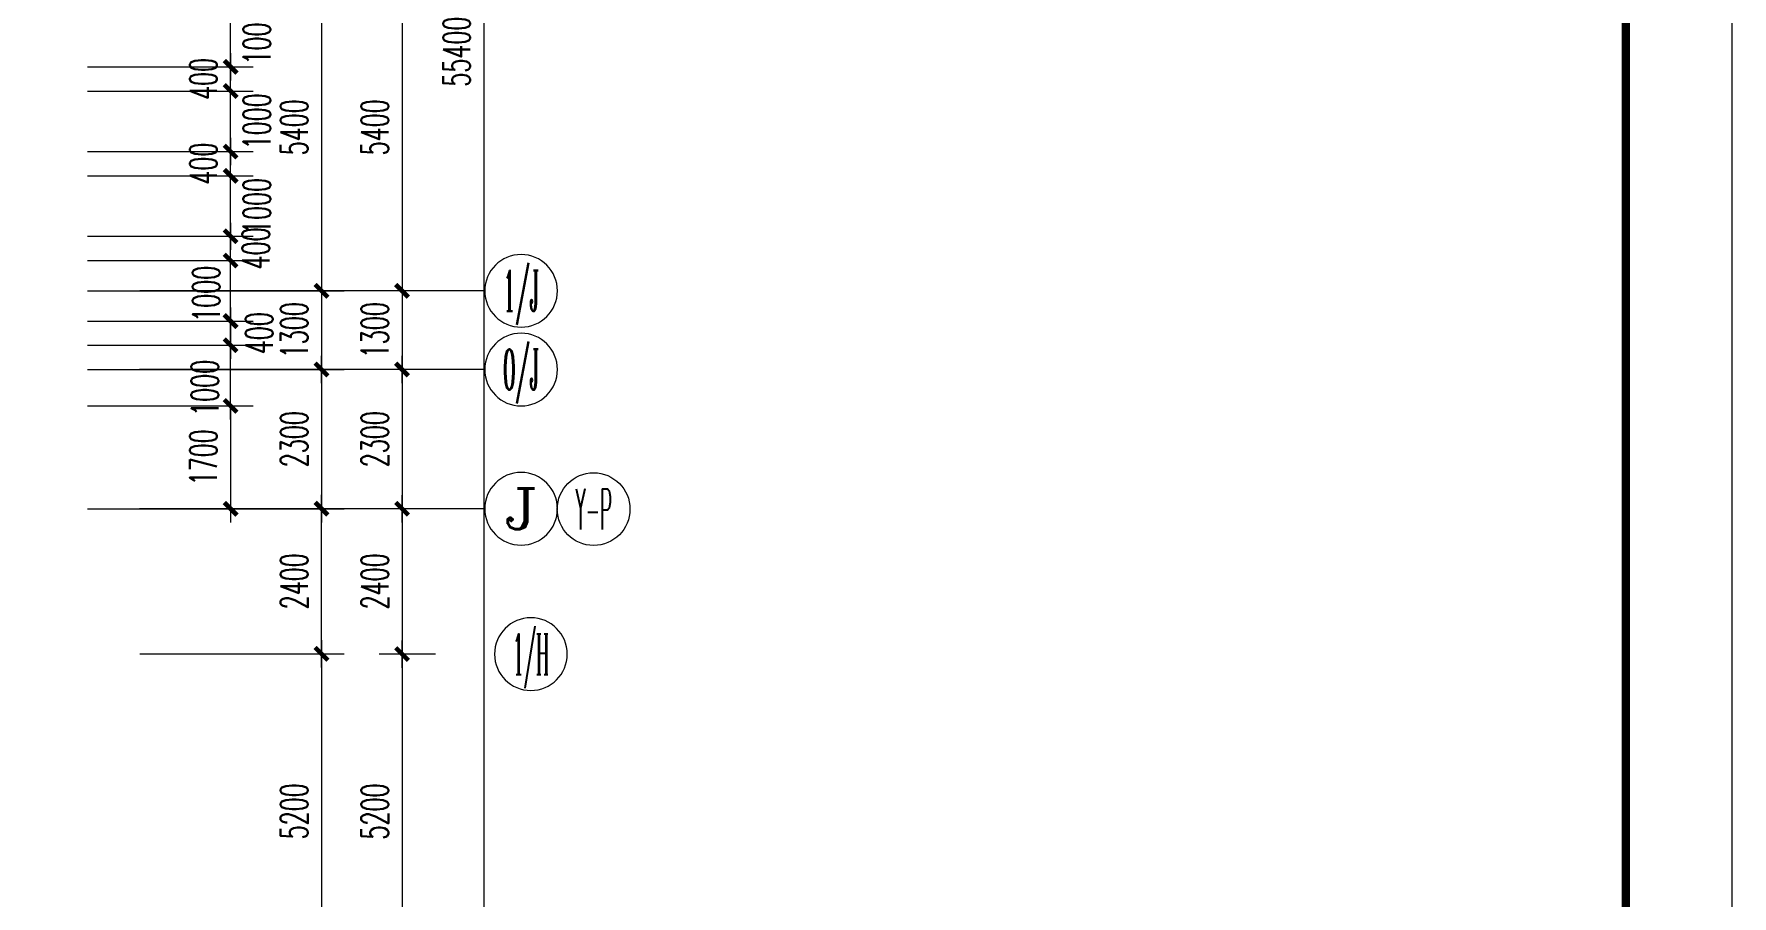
# Model space of a CAD drawing. Extents: x 1575758 to 1999219, y -897052 to -636879.
# Drawn here: x 1684444 to 1712478, y -694985 to -680746 of the extents above; entities that cross this region are included whole.
import ezdxf
from ezdxf.enums import TextEntityAlignment as Align

# ---------------------------------------------------------------- set-up
doc = ezdxf.new("R2010")
doc.units = 0
doc.header["$LTSCALE"] = 1500
doc.header["$MEASUREMENT"] = 0
doc.layers.get('0').update_dxf_attribs({"linetype": 'CONTINUOUS', "lineweight": 5})
doc.layers.get('DEFPOINTS').update_dxf_attribs({"linetype": 'CONTINUOUS', "lineweight": 5})
for name, color, linetype, lineweight in [('AXIS', 7, 'CONTINUOUS', 5), ('AXIS_TEXT', 7, 'CONTINUOUS', 5), ('PUB_DIM', 7, 'CONTINUOUS', 5)]:
    doc.layers.add(name, color=color, linetype=linetype, lineweight=lineweight)
doc.styles.add('COMPLEX', font='COMPLEX')
doc.styles.add('DIM_FONT', font='romans.shx', dxfattribs={"width": 0.6})
doc.dimstyles.new('NORMAL', dxfattribs={"dimscale": 1.5, "dimtxt": 300, "dimasz": 1, "dimexe": 250, "dimexo": 300, "dimgap": 150, "dimtad": 1, "dimdec": 0, "dimdsep": 46, "dimtxsty": 'DIM_FONT', "dimblk1": '_DIMX', "dimblk2": '_DIMX', "dimsah": 1, "dimcen": 2.5, "dimdle": 0.3, "dimclrd": 256, "dimclre": 256, "dimclrt": 256, "dimadec": 0, "dimazin": 0, "dimtfac": 1, "dimtdec": 0, "dimtix": 1, "dimtmove": 2, "dimatfit": 3, "dimldrblk": '_DIMX', "dimfxl": 1, "dimtvp": 1, "dimtolj": 1, "dimtzin": 0, "dimlwd": -1, "dimlwe": -1, "dimarcsym": 0})

# ---------------------------------------------------------------- blocks, each defined once
blk = doc.blocks.new('_DIMX')
blk.add_line((-150, 0), (150, 0))
at = {"const_width": 50}
blk.add_lwpolyline([(-70, -70), (70, 70)], dxfattribs=at)
blk = doc.blocks.new('*D376')
at = {"layer": 'DEFPOINTS', "color": 0, "lineweight": 5}
for p in [(1684881, -679589), (1684881, -684989), (1689191, -684989)]:
    blk.add_point(p, dxfattribs=at)
at = {"layer": 'PUB_DIM'}
for p, q in [((1685331, -679589), (1689566, -679589)), ((1689191, -679591), (1689191, -684988)), ((1685331, -684989), (1689566, -684989))]:
    blk.add_line(p, q, dxfattribs=at)
at = {"layer": 'PUB_DIM', "xscale": 1.5, "yscale": 1.5, "zscale": 1.5}
for p, rotation in [((1689191, -679589), 90), ((1689191, -684989), 270)]:
    blk.add_blockref('_DIMX', p, dxfattribs=dict(at, rotation=rotation))
at = {"layer": 'PUB_DIM', "insert": (1688741, -682289), "char_height": 450, "attachment_point": 5, "rotation": 90, "style": 'DIM_FONT'}
blk.add_mtext('\\A1;5400', dxfattribs=at)
blk = doc.blocks.new('*D497')
at = {"layer": 'DEFPOINTS', "color": 0, "lineweight": 5}
for p in [(1684881, -685489), (1687691, -685489), (1684881, -685889)]:
    blk.add_point(p, dxfattribs=at)
at = {"layer": 'PUB_DIM'}
for p, q in [((1685331, -685489), (1688066, -685489)), ((1687691, -685488), (1687691, -685486)), ((1687691, -685889), (1687691, -685489)), ((1685331, -685889), (1688066, -685889)), ((1687691, -685891), (1687691, -685892))]:
    blk.add_line(p, q, dxfattribs=at)
at = {"layer": 'PUB_DIM', "xscale": 1.5, "yscale": 1.5, "zscale": 1.5}
for p, rotation in [((1687691, -685489), 270), ((1687691, -685889), 90)]:
    blk.add_blockref('_DIMX', p, dxfattribs=dict(at, rotation=rotation))
at = {"layer": 'PUB_DIM', "insert": (1688163, -685689), "char_height": 450, "attachment_point": 5, "rotation": 90, "style": 'DIM_FONT'}
blk.add_mtext('\\A1;400', dxfattribs=at)
blk = doc.blocks.new('*D498')
at = {"layer": 'DEFPOINTS', "color": 0, "lineweight": 5}
for p in [(1684881, -684489), (1687691, -684489), (1684881, -685489)]:
    blk.add_point(p, dxfattribs=at)
at = {"layer": 'PUB_DIM'}
for p, q in [((1685331, -684489), (1688066, -684489)), ((1687691, -685488), (1687691, -684491)), ((1685331, -685489), (1688066, -685489))]:
    blk.add_line(p, q, dxfattribs=at)
at = {"layer": 'PUB_DIM', "xscale": 1.5, "yscale": 1.5, "zscale": 1.5}
for p, rotation in [((1687691, -684489), 90), ((1687691, -685489), 270)]:
    blk.add_blockref('_DIMX', p, dxfattribs=dict(at, rotation=rotation))
at = {"layer": 'PUB_DIM', "insert": (1687288, -685039), "char_height": 450, "attachment_point": 5, "rotation": 90, "style": 'DIM_FONT'}
blk.add_mtext('\\A1;1000', dxfattribs=at)
blk = doc.blocks.new('*D499')
at = {"layer": 'DEFPOINTS', "color": 0, "lineweight": 5}
for p in [(1684881, -684089), (1687691, -684089), (1684881, -684489)]:
    blk.add_point(p, dxfattribs=at)
at = {"layer": 'PUB_DIM'}
for p, q in [((1685331, -684089), (1688066, -684089)), ((1687691, -684088), (1687691, -684086)), ((1687691, -684489), (1687691, -684089)), ((1685331, -684489), (1688066, -684489)), ((1687691, -684491), (1687691, -684492))]:
    blk.add_line(p, q, dxfattribs=at)
at = {"layer": 'PUB_DIM', "xscale": 1.5, "yscale": 1.5, "zscale": 1.5}
for p, rotation in [((1687691, -684089), 270), ((1687691, -684489), 90)]:
    blk.add_blockref('_DIMX', p, dxfattribs=dict(at, rotation=rotation))
at = {"layer": 'PUB_DIM', "insert": (1688109, -684289), "char_height": 450, "attachment_point": 5, "rotation": 90, "style": 'DIM_FONT'}
blk.add_mtext('\\A1;400', dxfattribs=at)
blk = doc.blocks.new('*D500')
at = {"layer": 'DEFPOINTS', "color": 0, "lineweight": 5}
for p in [(1684881, -682689), (1687691, -682689), (1684881, -683089)]:
    blk.add_point(p, dxfattribs=at)
at = {"layer": 'PUB_DIM'}
for p, q in [((1685331, -682689), (1688066, -682689)), ((1687691, -682688), (1687691, -682686)), ((1687691, -683089), (1687691, -682689)), ((1685331, -683089), (1688066, -683089)), ((1687691, -683091), (1687691, -683092))]:
    blk.add_line(p, q, dxfattribs=at)
at = {"layer": 'PUB_DIM', "xscale": 1.5, "yscale": 1.5, "zscale": 1.5}
for p, rotation in [((1687691, -682689), 270), ((1687691, -683089), 90)]:
    blk.add_blockref('_DIMX', p, dxfattribs=dict(at, rotation=rotation))
at = {"layer": 'PUB_DIM', "insert": (1687241, -682889), "char_height": 450, "attachment_point": 5, "rotation": 90, "style": 'DIM_FONT'}
blk.add_mtext('\\A1;400', dxfattribs=at)
blk = doc.blocks.new('*D501')
at = {"layer": 'DEFPOINTS', "color": 0, "lineweight": 5}
for p in [(1684881, -681289), (1687691, -681289), (1684881, -681689)]:
    blk.add_point(p, dxfattribs=at)
at = {"layer": 'PUB_DIM'}
for p, q in [((1685331, -681289), (1688066, -681289)), ((1687691, -681288), (1687691, -681286)), ((1687691, -681689), (1687691, -681289)), ((1685331, -681689), (1688066, -681689)), ((1687691, -681691), (1687691, -681692))]:
    blk.add_line(p, q, dxfattribs=at)
at = {"layer": 'PUB_DIM', "xscale": 1.5, "yscale": 1.5, "zscale": 1.5}
for p, rotation in [((1687691, -681289), 270), ((1687691, -681689), 90)]:
    blk.add_blockref('_DIMX', p, dxfattribs=dict(at, rotation=rotation))
at = {"layer": 'PUB_DIM', "insert": (1687241, -681489), "char_height": 450, "attachment_point": 5, "rotation": 90, "style": 'DIM_FONT'}
blk.add_mtext('\\A1;400', dxfattribs=at)
blk = doc.blocks.new('*D524')
at = {"layer": 'DEFPOINTS', "color": 0, "lineweight": 5}
for p in [(1684881, -686889), (1684881, -688589), (1687691, -688589)]:
    blk.add_point(p, dxfattribs=at)
at = {"layer": 'PUB_DIM'}
for p, q in [((1685331, -686889), (1688066, -686889)), ((1687691, -686891), (1687691, -688588)), ((1685331, -688589), (1688066, -688589))]:
    blk.add_line(p, q, dxfattribs=at)
at = {"layer": 'PUB_DIM', "xscale": 1.5, "yscale": 1.5, "zscale": 1.5}
for p, rotation in [((1687691, -686889), 90), ((1687691, -688589), 270)]:
    blk.add_blockref('_DIMX', p, dxfattribs=dict(at, rotation=rotation))
at = {"layer": 'PUB_DIM', "insert": (1687241, -687739), "char_height": 450, "attachment_point": 5, "rotation": 90, "style": 'DIM_FONT'}
blk.add_mtext('\\A1;1700', dxfattribs=at)
blk = doc.blocks.new('_AXISO')
blk.add_circle((0, 0), 0.5)
at = {"layer": 'AXIS_TEXT', "style": 'COMPLEX', "width": 1.041667}
blk.add_attdef('A', text='', height=0.56, dxfattribs=at).set_placement((-0.25, -0.28), (0.25, -0.28), align=Align.FIT)
blk = doc.blocks.new('*D531')
at = {"layer": 'DEFPOINTS', "color": 0, "lineweight": 5}
for p in [(1686191, -690986), (1686191, -696186), (1689191, -696186)]:
    blk.add_point(p, dxfattribs=at)
at = {"layer": 'PUB_DIM'}
for p, q in [((1686641, -690986), (1689566, -690986)), ((1689191, -690988), (1689191, -696185)), ((1686641, -696186), (1689566, -696186))]:
    blk.add_line(p, q, dxfattribs=at)
at = {"layer": 'PUB_DIM', "xscale": 1.5, "yscale": 1.5, "zscale": 1.5}
for p, rotation in [((1689191, -690986), 90), ((1689191, -696186), 270)]:
    blk.add_blockref('_DIMX', p, dxfattribs=dict(at, rotation=rotation))
at = {"layer": 'PUB_DIM', "insert": (1688741, -693586), "char_height": 450, "attachment_point": 5, "rotation": 90, "style": 'DIM_FONT'}
blk.add_mtext('\\A1;5200', dxfattribs=at)
blk = doc.blocks.new('*D538')
at = {"layer": 'DEFPOINTS', "color": 0, "lineweight": 5}
for p in [(1688423, -653339), (1688423, -708739), (1691873, -708739)]:
    blk.add_point(p, dxfattribs=at)
at = {"layer": 'PUB_DIM'}
for p, q in [((1688873, -653339), (1692248, -653339)), ((1691873, -653341), (1691873, -708738)), ((1688873, -708739), (1692248, -708739))]:
    blk.add_line(p, q, dxfattribs=at)
at = {"layer": 'PUB_DIM', "xscale": 1.5, "yscale": 1.5, "zscale": 1.5}
for p, rotation in [((1691873, -653339), 90), ((1691873, -708739), 270)]:
    blk.add_blockref('_DIMX', p, dxfattribs=dict(at, rotation=rotation))
at = {"layer": 'PUB_DIM', "insert": (1691423, -681039), "char_height": 450, "attachment_point": 5, "rotation": 90, "style": 'DIM_FONT'}
blk.add_mtext('\\A1;55400', dxfattribs=at)
blk = doc.blocks.new('*D634')
at = {"layer": 'DEFPOINTS', "color": 0, "lineweight": 5}
for p in [(1685741, -688586), (1689191, -688586), (1685741, -690986)]:
    blk.add_point(p, dxfattribs=at)
at = {"layer": 'PUB_DIM'}
for p, q in [((1686191, -688586), (1689566, -688586)), ((1689191, -690985), (1689191, -688588)), ((1686191, -690986), (1689566, -690986))]:
    blk.add_line(p, q, dxfattribs=at)
at = {"layer": 'PUB_DIM', "xscale": 1.5, "yscale": 1.5, "zscale": 1.5}
for p, rotation in [((1689191, -688586), 90), ((1689191, -690986), 270)]:
    blk.add_blockref('_DIMX', p, dxfattribs=dict(at, rotation=rotation))
at = {"layer": 'PUB_DIM', "insert": (1688741, -689786), "char_height": 450, "attachment_point": 5, "rotation": 90, "style": 'DIM_FONT'}
blk.add_mtext('\\A1;2400', dxfattribs=at)
blk = doc.blocks.new('*D680')
at = {"layer": 'DEFPOINTS', "color": 0, "lineweight": 5}
for p in [(1684881, -685889), (1687691, -685889), (1684881, -686889)]:
    blk.add_point(p, dxfattribs=at)
at = {"layer": 'PUB_DIM'}
for p, q in [((1685331, -685889), (1688066, -685889)), ((1687691, -685888), (1687691, -685886)), ((1687691, -686889), (1687691, -685889)), ((1685331, -686889), (1688066, -686889)), ((1687691, -686891), (1687691, -686892))]:
    blk.add_line(p, q, dxfattribs=at)
at = {"layer": 'PUB_DIM', "xscale": 1.5, "yscale": 1.5, "zscale": 1.5}
for p, rotation in [((1687691, -685889), 270), ((1687691, -686889), 90)]:
    blk.add_blockref('_DIMX', p, dxfattribs=dict(at, rotation=rotation))
at = {"layer": 'PUB_DIM', "insert": (1687265, -686592), "char_height": 450, "attachment_point": 5, "rotation": 90, "style": 'DIM_FONT'}
blk.add_mtext('\\A1;1000', dxfattribs=at)
blk = doc.blocks.new('*D1647')
at = {"layer": 'DEFPOINTS', "color": 0, "lineweight": 5}
for p in [(1684881, -680289), (1687691, -680289), (1684881, -681289)]:
    blk.add_point(p, dxfattribs=at)
at = {"layer": 'PUB_DIM'}
for p, q in [((1685331, -680289), (1688066, -680289)), ((1687691, -681288), (1687691, -680291)), ((1685331, -681289), (1688066, -681289))]:
    blk.add_line(p, q, dxfattribs=at)
at = {"layer": 'PUB_DIM', "xscale": 1.5, "yscale": 1.5, "zscale": 1.5}
for p, rotation in [((1687691, -680289), 90), ((1687691, -681289), 270)]:
    blk.add_blockref('_DIMX', p, dxfattribs=dict(at, rotation=rotation))
at = {"layer": 'PUB_DIM', "insert": (1688123, -680789), "char_height": 450, "attachment_point": 5, "rotation": 90, "style": 'DIM_FONT'}
blk.add_mtext('\\A1;1000', dxfattribs=at)
blk = doc.blocks.new('*D1648')
at = {"layer": 'DEFPOINTS', "color": 0, "lineweight": 5}
for p in [(1684881, -681689), (1687691, -681689), (1684881, -682689)]:
    blk.add_point(p, dxfattribs=at)
at = {"layer": 'PUB_DIM'}
for p, q in [((1685331, -681689), (1688066, -681689)), ((1687691, -682688), (1687691, -681691)), ((1685331, -682689), (1688066, -682689))]:
    blk.add_line(p, q, dxfattribs=at)
at = {"layer": 'PUB_DIM', "xscale": 1.5, "yscale": 1.5, "zscale": 1.5}
for p, rotation in [((1687691, -681689), 90), ((1687691, -682689), 270)]:
    blk.add_blockref('_DIMX', p, dxfattribs=dict(at, rotation=rotation))
at = {"layer": 'PUB_DIM', "insert": (1688123, -682189), "char_height": 450, "attachment_point": 5, "rotation": 90, "style": 'DIM_FONT'}
blk.add_mtext('\\A1;1000', dxfattribs=at)
blk = doc.blocks.new('*D1649')
at = {"layer": 'DEFPOINTS', "color": 0, "lineweight": 5}
for p in [(1684881, -683089), (1687691, -683089), (1684881, -684089)]:
    blk.add_point(p, dxfattribs=at)
at = {"layer": 'PUB_DIM'}
for p, q in [((1685331, -683089), (1688066, -683089)), ((1687691, -684088), (1687691, -683091)), ((1685331, -684089), (1688066, -684089))]:
    blk.add_line(p, q, dxfattribs=at)
at = {"layer": 'PUB_DIM', "xscale": 1.5, "yscale": 1.5, "zscale": 1.5}
for p, rotation in [((1687691, -683089), 90), ((1687691, -684089), 270)]:
    blk.add_blockref('_DIMX', p, dxfattribs=dict(at, rotation=rotation))
at = {"layer": 'PUB_DIM', "insert": (1688123, -683589), "char_height": 450, "attachment_point": 5, "rotation": 90, "style": 'DIM_FONT'}
blk.add_mtext('\\A1;1000', dxfattribs=at)
blk = doc.blocks.new('*D1783')
at = {"layer": 'DEFPOINTS', "color": 0, "lineweight": 5}
for p in [(1684881, -684989), (1684881, -686289), (1689191, -686289)]:
    blk.add_point(p, dxfattribs=at)
at = {"layer": 'PUB_DIM'}
for p, q in [((1685331, -684989), (1689566, -684989)), ((1689191, -684988), (1689191, -684986)), ((1689191, -684989), (1689191, -686289)), ((1685331, -686289), (1689566, -686289)), ((1689191, -686291), (1689191, -686292))]:
    blk.add_line(p, q, dxfattribs=at)
at = {"layer": 'PUB_DIM', "xscale": 1.5, "yscale": 1.5, "zscale": 1.5}
for p, rotation in [((1689191, -684989), 270), ((1689191, -686289), 90)]:
    blk.add_blockref('_DIMX', p, dxfattribs=dict(at, rotation=rotation))
at = {"layer": 'PUB_DIM', "insert": (1688741, -685639), "char_height": 450, "attachment_point": 5, "rotation": 90, "style": 'DIM_FONT'}
blk.add_mtext('\\A1;1300', dxfattribs=at)
blk = doc.blocks.new('*D1784')
at = {"layer": 'DEFPOINTS', "color": 0, "lineweight": 5}
for p in [(1684881, -686289), (1684881, -688589), (1689191, -688589)]:
    blk.add_point(p, dxfattribs=at)
at = {"layer": 'PUB_DIM'}
for p, q in [((1685331, -686289), (1689566, -686289)), ((1689191, -686291), (1689191, -688588)), ((1685331, -688589), (1689566, -688589))]:
    blk.add_line(p, q, dxfattribs=at)
at = {"layer": 'PUB_DIM', "xscale": 1.5, "yscale": 1.5, "zscale": 1.5}
for p, rotation in [((1689191, -686289), 90), ((1689191, -688589), 270)]:
    blk.add_blockref('_DIMX', p, dxfattribs=dict(at, rotation=rotation))
at = {"layer": 'PUB_DIM', "insert": (1688741, -687439), "char_height": 450, "attachment_point": 5, "rotation": 90, "style": 'DIM_FONT'}
blk.add_mtext('\\A1;2300', dxfattribs=at)
blk = doc.blocks.new('*D1795')
at = {"layer": 'DEFPOINTS', "color": 0, "lineweight": 5}
for p in [(1691521, -679589), (1690521, -684989), (1691521, -684989)]:
    blk.add_point(p, dxfattribs=at)
at = {"layer": 'PUB_DIM'}
for p, q in [((1691071, -679589), (1690146, -679589)), ((1690521, -679591), (1690521, -684988)), ((1691071, -684989), (1690146, -684989))]:
    blk.add_line(p, q, dxfattribs=at)
at = {"layer": 'PUB_DIM', "xscale": 1.5, "yscale": 1.5, "zscale": 1.5}
for p, rotation in [((1690521, -679589), 90), ((1690521, -684989), 270)]:
    blk.add_blockref('_DIMX', p, dxfattribs=dict(at, rotation=rotation))
at = {"layer": 'PUB_DIM', "insert": (1690071, -682289), "char_height": 450, "attachment_point": 5, "rotation": 90, "style": 'DIM_FONT'}
blk.add_mtext('\\A1;5400', dxfattribs=at)
blk = doc.blocks.new('*D1796')
at = {"layer": 'DEFPOINTS', "color": 0, "lineweight": 5}
for p in [(1691521, -684989), (1690521, -686289), (1691521, -686289)]:
    blk.add_point(p, dxfattribs=at)
at = {"layer": 'PUB_DIM'}
for p, q in [((1691071, -684989), (1690146, -684989)), ((1690521, -684988), (1690521, -684986)), ((1690521, -684989), (1690521, -686289)), ((1691071, -686289), (1690146, -686289)), ((1690521, -686291), (1690521, -686292))]:
    blk.add_line(p, q, dxfattribs=at)
at = {"layer": 'PUB_DIM', "xscale": 1.5, "yscale": 1.5, "zscale": 1.5}
for p, rotation in [((1690521, -684989), 270), ((1690521, -686289), 90)]:
    blk.add_blockref('_DIMX', p, dxfattribs=dict(at, rotation=rotation))
at = {"layer": 'PUB_DIM', "insert": (1690071, -685639), "char_height": 450, "attachment_point": 5, "rotation": 90, "style": 'DIM_FONT'}
blk.add_mtext('\\A1;1300', dxfattribs=at)
blk = doc.blocks.new('*D1797')
at = {"layer": 'DEFPOINTS', "color": 0, "lineweight": 5}
for p in [(1691521, -686289), (1690521, -688589), (1691521, -688589)]:
    blk.add_point(p, dxfattribs=at)
at = {"layer": 'PUB_DIM'}
for p, q in [((1691071, -686289), (1690146, -686289)), ((1690521, -686291), (1690521, -688588)), ((1691071, -688589), (1690146, -688589))]:
    blk.add_line(p, q, dxfattribs=at)
at = {"layer": 'PUB_DIM', "xscale": 1.5, "yscale": 1.5, "zscale": 1.5}
for p, rotation in [((1690521, -686289), 90), ((1690521, -688589), 270)]:
    blk.add_blockref('_DIMX', p, dxfattribs=dict(at, rotation=rotation))
at = {"layer": 'PUB_DIM', "insert": (1690071, -687439), "char_height": 450, "attachment_point": 5, "rotation": 90, "style": 'DIM_FONT'}
blk.add_mtext('\\A1;2300', dxfattribs=at)
blk = doc.blocks.new('*D1798')
at = {"layer": 'DEFPOINTS', "color": 0, "lineweight": 5}
for p in [(1691521, -688589), (1690521, -690989), (1691521, -690989)]:
    blk.add_point(p, dxfattribs=at)
at = {"layer": 'PUB_DIM'}
for p, q in [((1691071, -688589), (1690146, -688589)), ((1690521, -688591), (1690521, -690988)), ((1691071, -690989), (1690146, -690989))]:
    blk.add_line(p, q, dxfattribs=at)
at = {"layer": 'PUB_DIM', "xscale": 1.5, "yscale": 1.5, "zscale": 1.5}
for p, rotation in [((1690521, -688589), 90), ((1690521, -690989), 270)]:
    blk.add_blockref('_DIMX', p, dxfattribs=dict(at, rotation=rotation))
at = {"layer": 'PUB_DIM', "insert": (1690071, -689789), "char_height": 450, "attachment_point": 5, "rotation": 90, "style": 'DIM_FONT'}
blk.add_mtext('\\A1;2400', dxfattribs=at)
blk = doc.blocks.new('*D1799')
at = {"layer": 'DEFPOINTS', "color": 0, "lineweight": 5}
for p in [(1691521, -690989), (1690521, -696189), (1691521, -696189)]:
    blk.add_point(p, dxfattribs=at)
at = {"layer": 'PUB_DIM'}
for p, q in [((1691071, -690989), (1690146, -690989)), ((1690521, -690991), (1690521, -696188)), ((1691071, -696189), (1690146, -696189))]:
    blk.add_line(p, q, dxfattribs=at)
at = {"layer": 'PUB_DIM', "xscale": 1.5, "yscale": 1.5, "zscale": 1.5}
for p, rotation in [((1690521, -690989), 90), ((1690521, -696189), 270)]:
    blk.add_blockref('_DIMX', p, dxfattribs=dict(at, rotation=rotation))
at = {"layer": 'PUB_DIM', "insert": (1690071, -693589), "char_height": 450, "attachment_point": 5, "rotation": 90, "style": 'DIM_FONT'}
blk.add_mtext('\\A1;5200', dxfattribs=at)

msp = doc.modelspace()

# ---------------------------------------------------------------- linework, layer by layer
at = {"layer": 'AXIS', "color": 250}
msp.add_lwpolyline([(1575758, -639932.6), (1575758, -741246), (1712478.5, -741246), (1712478.5, -639932.6)], close=True, dxfattribs=at)
at = {"layer": 'AXIS', "color": 0, "const_width": 140.2}
msp.add_lwpolyline([(1577510.8, -641685.4), (1577510.8, -739493.2), (1710725.7, -739493.2), (1710725.7, -641685.4)], close=True, dxfattribs=at)
at = {"layer": 'PUB_DIM'}
for p, q in [((1691891.6, -684989.3), (1686191.6, -684989.3)), ((1691886.9, -686289.3), (1686186.9, -686289.3)), ((1691886.9, -688589.3), (1686186.9, -688589.3))]:
    msp.add_line(p, q, dxfattribs=at)

# ---------------------------------------------------------------- block references
ref = msp.add_blockref('_AXISO', (1692486.9, -684989.3), dxfattribs=dict(at, xscale=-1200, yscale=1200, zscale=1200))
ref.add_attrib('A', '1/J', dxfattribs={"layer": 'AXIS_TEXT', "height": 672, "style": 'COMPLEX', "width": 0.390625}).set_placement((1692186.9, -685325.3), (1692786.9, -685325.3), align=Align.FIT)
ref = msp.add_blockref('_AXISO', (1692486.9, -686289.3), dxfattribs=dict(at, xscale=-1200, yscale=1200, zscale=1200))
ref.add_attrib('A', '0/J', dxfattribs={"layer": 'AXIS_TEXT', "height": 672, "style": 'COMPLEX', "width": 0.353774}).set_placement((1692186.9, -686625.3), (1692786.9, -686625.3), align=Align.FIT)
ref = msp.add_blockref('_AXISO', (1692486.9, -688589.3), dxfattribs=dict(at, xscale=-1200, yscale=1200, zscale=1200))
ref.add_attrib('A', 'J', dxfattribs={"layer": 'AXIS_TEXT', "height": 672, "style": 'COMPLEX', "width": 1.704545}).set_placement((1692186.9, -688925.3), (1692786.9, -688925.3), align=Align.FIT)
ref = msp.add_blockref('_AXISO', (1693684.5, -688594.8), dxfattribs=dict(at, xscale=1200, yscale=1200, zscale=1200))
ref.add_attrib('A', 'Y-P', dxfattribs={"layer": 'AXIS_TEXT', "height": 672, "style": 'COMPLEX', "width": 0.292969}).set_placement((1693384.5, -688930.8), (1693984.5, -688930.8), align=Align.FIT)
ref = msp.add_blockref('_AXISO', (1692649, -690989.3), dxfattribs=dict(at, xscale=-1200, yscale=1200, zscale=1200))
ref.add_attrib('A', '1/H', dxfattribs={"layer": 'AXIS_TEXT', "height": 672, "style": 'COMPLEX', "width": 0.328947}).set_placement((1692349, -691325.3), (1692949, -691325.3), align=Align.FIT)

# ---------------------------------------------------------------- dimensions: what is measured, and where the dimension line sits
for base, p1, p2, angle, picture, middle in [((1691873.1, -708739.3), (1688423.1, -653339.3), (1688423.1, -708739.3), 90, '*D538', (1691423.1, -681039.3)), ((1689191.2, -684989.3), (1684881.1, -679589.3), (1684881.1, -684989.3), 270, '*D376', (1688741.2, -682289.3)), ((1689191.2, -686289.3), (1684881.1, -684989.3), (1684881.1, -686289.3), 270, '*D1783', (1688741.2, -685639.3)), ((1689191.2, -688589.3), (1684881.1, -686289.3), (1684881.1, -688589.3), 270, '*D1784', (1688741.2, -687439.3)), ((1689191.2, -688586.3), (1685741.2, -690986.2), (1685741.2, -688586.3), 270, '*D634', (1688741.2, -689786.3)), ((1689191.2, -696186.2), (1686191.2, -690986.2), (1686191.2, -696186.2), 270, '*D531', (1688741.2, -693586.2))]:
    dim = msp.add_linear_dim(base=base, p1=p1, p2=p2, angle=angle, dimstyle='NORMAL', dxfattribs=at)
    dim.commit()
    dim.dimension.update_dxf_attribs({"geometry": picture, "text_midpoint": middle})
for p1, p2, distance, picture, middle in [((1691521.4, -679589.3), (1691521.4, -684989.3), -1000, '*D1795', (1690071.4, -682289.3)), ((1684881.1, -681689.3), (1684881.1, -681289.3), -2810.1, '*D501', (1687241.2, -681489.3)), ((1684881.1, -683089.3), (1684881.1, -682689.3), -2810.1, '*D500', (1687241.2, -682889.3)), ((1691521.4, -684989.3), (1691521.4, -686289.3), -1000, '*D1796', (1690071.4, -685639.3)), ((1691521.4, -686289.3), (1691521.4, -688589.3), -1000, '*D1797', (1690071.4, -687439.3)), ((1684881.1, -686889.3), (1684881.1, -688589.3), 2810.1, '*D524', (1687241.2, -687739.3)), ((1691521.4, -688589.3), (1691521.4, -690989.3), -1000, '*D1798', (1690071.4, -689789.3)), ((1691521.4, -690989.3), (1691521.4, -696189.3), -1000, '*D1799', (1690071.4, -693589.3))]:
    dim = msp.add_aligned_dim(p1=p1, p2=p2, distance=distance, dimstyle='NORMAL', dxfattribs=at)
    dim.commit()
    dim.dimension.update_dxf_attribs({"geometry": picture, "text_midpoint": middle})
for base, p1, p2, picture, middle in [((1687691.2, -680289.3), (1684881.1, -681289.3), (1684881.1, -680289.3), '*D1647', (1688122.6, -680789.3)), ((1687691.2, -681689.3), (1684881.1, -682689.3), (1684881.1, -681689.3), '*D1648', (1688122.6, -682189.3)), ((1687691.2, -683089.3), (1684881.1, -684089.3), (1684881.1, -683089.3), '*D1649', (1688122.6, -683589.3)), ((1687691.2, -684089.3), (1684881.1, -684489.3), (1684881.1, -684089.3), '*D499', (1688109.5, -684289.3)), ((1687691.2, -684489.3), (1684881.1, -685489.3), (1684881.1, -684489.3), '*D498', (1687287.6, -685039.1)), ((1687691.2, -685489.3), (1684881.1, -685889.3), (1684881.1, -685489.3), '*D497', (1688163.1, -685689.3)), ((1687691.2, -685889.3), (1684881.1, -686889.3), (1684881.1, -685889.3), '*D680', (1687264.5, -686591.6))]:
    dim = msp.add_linear_dim(base=base, p1=p1, p2=p2, angle=90, dimstyle='NORMAL', dxfattribs=at)
    dim.commit()
    dim.dimension.update_dxf_attribs({"geometry": picture, "text_midpoint": middle, "dimtype": 161})

doc.saveas('drawing.dxf')
